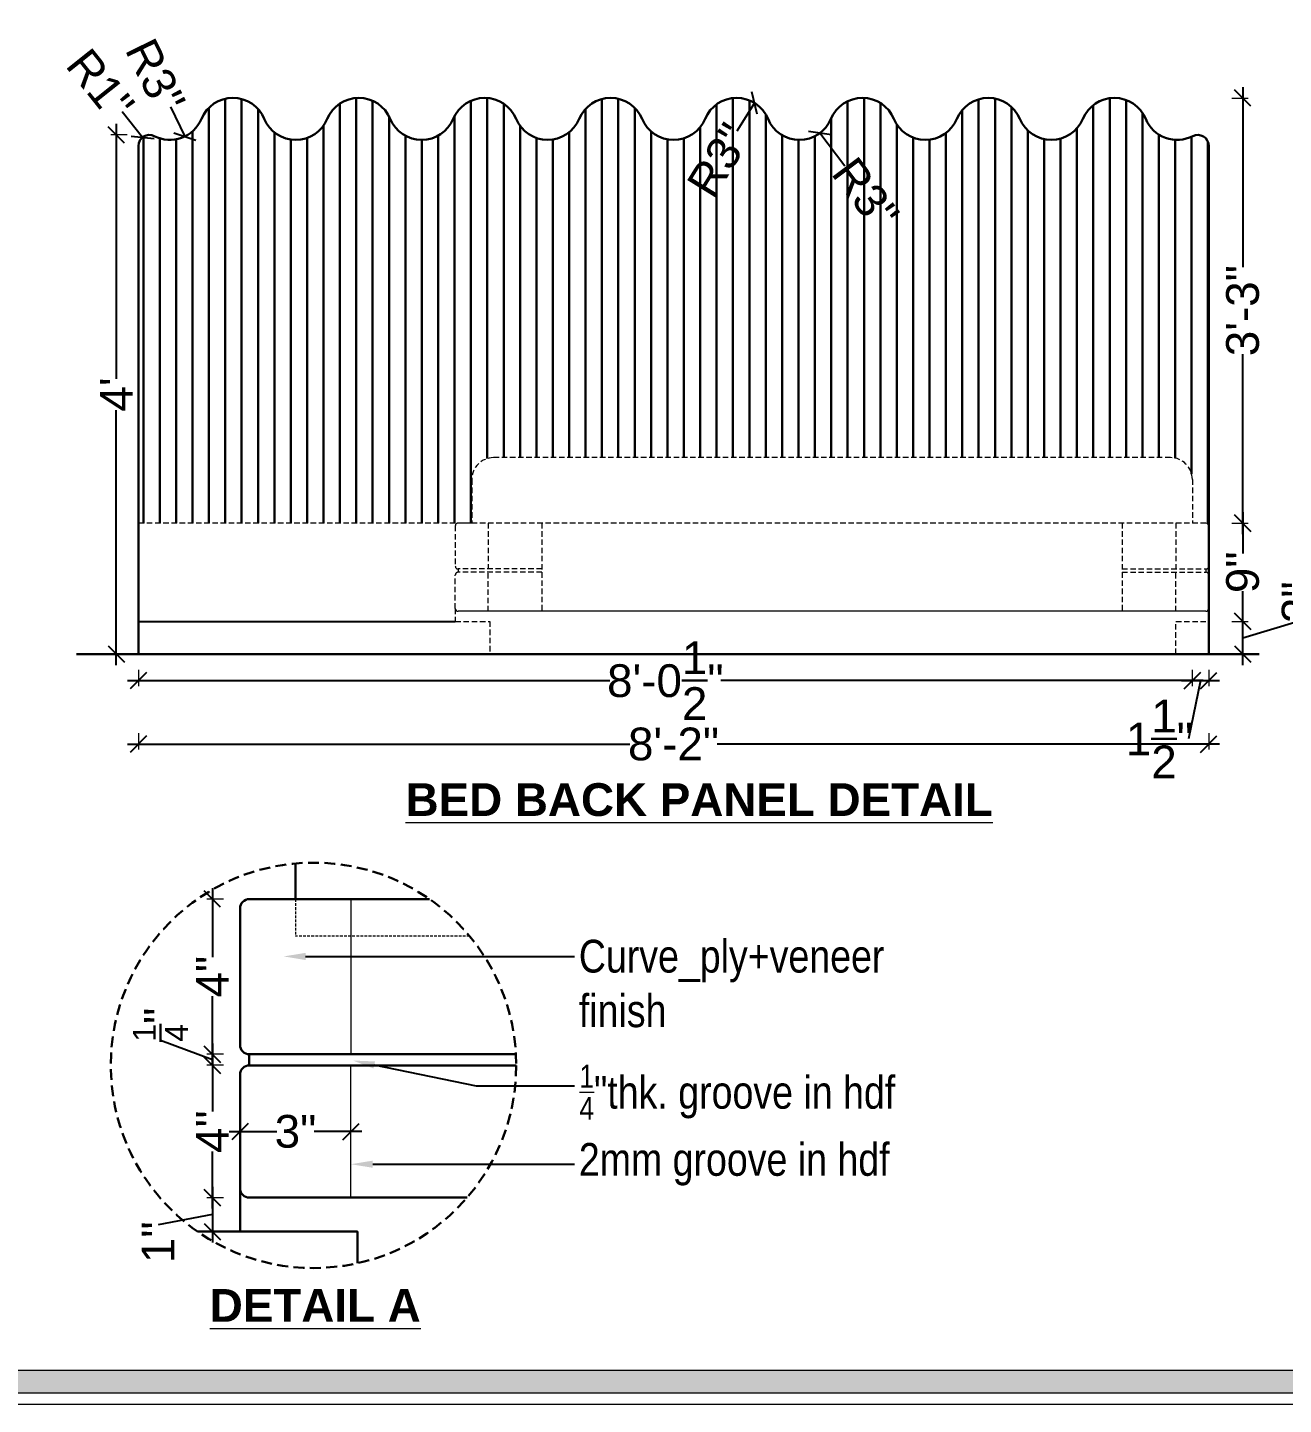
# Model space of a CAD drawing. Header units: millimetres. Extents: x 56222 to 3066687, y -650199 to -121287.
# Drawn here: x 137208.4 to 137323.4, y -182517.2 to -182391.1 of the extents above; entities that cross this region are included whole.
import ezdxf
from ezdxf import colors
from ezdxf.entities.mleader import LeaderData, LeaderLine
from ezdxf.math import Vec2, Vec3

# ---------------------------------------------------------------- set-up
doc = ezdxf.new("R2010")
doc.units = ezdxf.units.MM
doc.header["$MEASUREMENT"] = 0
doc.header["$PDMODE"] = 35
doc.linetypes.add('00-Floor Plan$0$DASHED', pattern=[0.75, 0.5, -0.25])
doc.linetypes.add('DASHEDX2', pattern=[1.5, 1, -0.5])
doc.layers.get('Defpoints').update_dxf_attribs({"color": 220})
doc.layers.add('AR HATCH-7', color=7, linetype='Continuous')
for name, color, linetype, lineweight in [('DIM.', 250, 'Continuous', 13), ('Dimension', 10, 'DASHEDX2', 20), ('FURNITURE', 32, 'Continuous', 9), ('Text', 7, 'Continuous', 15), ('wall', 7, 'Continuous', 30), ('XX~SLAB ( BEAM )~ ( DIM )', 7, 'Continuous', 9)]:
    doc.layers.add(name, color=color, linetype=linetype, lineweight=lineweight)
doc.styles.add('Arial', font='arial.ttf')
doc.styles.get("Standard").update_dxf_attribs({"font": 'arial.ttf', "height": 6})
doc.styles.add('style4', font='ARIALN.TTF')
doc.dimstyles.new('Archana', dxfattribs={"dimtxt": 3, "dimasz": 1.5, "dimexe": 0.5, "dimexo": 0.5, "dimgap": 0, "dimtad": 0, "dimzin": 0, "dimdsep": 46, "dimlunit": 4, "dimtxsty": 'Arial', "dimblk": 'OBLIQUE', "dimcen": 0, "dimdle": 1, "dimclrd": 1, "dimclre": 1, "dimclrt": 5, "dimadec": 0, "dimazin": 0, "dimtfac": 1, "dimtofl": 0, "dimtmove": 1, "dimatfit": 3, "dimfxl": 1, "dimfxlon": 1, "dimtolj": 1, "dimtzin": 0, "dimlwd": 25, "dimlwe": -1, "dimarcsym": 0})
pattern_1 = [(90, (2219.023, 454.6333), (-1.5, 0), [])]

# ---------------------------------------------------------------- blocks, each defined once
blk = doc.blocks.new('_Oblique')
at = {"layer": 'wall', "color": 0, "lineweight": -2}
blk.add_line((-0.5, -0.5), (0.5, 0.5), dxfattribs=at)
blk = doc.blocks.new('*D955')
at = {"layer": 'Defpoints', "color": 0, "lineweight": 30, "transparency": 16777216}
for p in [(137316.59, -182445.48), (137319.71, -182445.48), (137316.59, -182448.48)]:
    blk.add_point(p, dxfattribs=at)
at = {"layer": 'FURNITURE', "color": 1, "transparency": 16777216}
for p, q in [((137318.71, -182445.48), (137320.21, -182445.48)), ((137318.71, -182448.48), (137320.21, -182448.48))]:
    blk.add_line(p, q, dxfattribs=at)
at = {"layer": 'FURNITURE', "color": 1, "lineweight": 25, "transparency": 16777216}
for p, q in [((137319.71, -182449.48), (137319.71, -182444.48)), ((137319.71, -182446.98), (137324.8, -182445.45))]:
    blk.add_line(p, q, dxfattribs=at)
at = {"layer": 'FURNITURE', "color": 1, "lineweight": 25, "transparency": 16777216, "xscale": 1.5, "yscale": 1.5, "zscale": 1.5}
for p, rotation in [((137319.71, -182445.48), 90), ((137319.71, -182448.48), 270)]:
    blk.add_blockref('_Oblique', p, dxfattribs=dict(at, rotation=rotation))
at = {"layer": 'FURNITURE', "color": 5, "lineweight": 30, "transparency": 16777216, "insert": (137324.8, -182443.72), "char_height": 3, "attachment_point": 5, "rotation": 90, "style": 'Arial'}
blk.add_mtext('\\A1;3"', dxfattribs=at)
blk = doc.blocks.new('*D956')
at = {"layer": 'Defpoints', "color": 0, "lineweight": 30, "transparency": 16777216}
for p in [(137315.09, -182436.48), (137319.71, -182436.48), (137316.59, -182445.48)]:
    blk.add_point(p, dxfattribs=at)
at = {"layer": 'FURNITURE', "color": 1, "lineweight": 25, "transparency": 16777216}
for p, q in [((137319.71, -182435.48), (137319.71, -182439.25)), ((137319.71, -182446.48), (137319.71, -182442.7))]:
    blk.add_line(p, q, dxfattribs=at)
at = {"layer": 'FURNITURE', "color": 1, "transparency": 16777216}
for p, q in [((137318.71, -182436.48), (137320.21, -182436.48)), ((137318.71, -182445.48), (137320.21, -182445.48))]:
    blk.add_line(p, q, dxfattribs=at)
at = {"layer": 'FURNITURE', "color": 1, "lineweight": 25, "transparency": 16777216, "xscale": 1.5, "yscale": 1.5, "zscale": 1.5}
for p, rotation in [((137319.71, -182436.48), 90), ((137319.71, -182445.48), 270)]:
    blk.add_blockref('_Oblique', p, dxfattribs=dict(at, rotation=rotation))
at = {"layer": 'FURNITURE', "color": 5, "lineweight": 30, "transparency": 16777216, "insert": (137319.71, -182440.98), "char_height": 3, "attachment_point": 5, "rotation": 90, "style": 'Arial'}
blk.add_mtext('\\A1;9"', dxfattribs=at)
blk = doc.blocks.new('*D957')
at = {"layer": 'Defpoints', "color": 0, "lineweight": 30, "transparency": 16777216}
for p in [(137307.64, -182397.53), (137319.71, -182397.53), (137315.09, -182436.48)]:
    blk.add_point(p, dxfattribs=at)
at = {"layer": 'FURNITURE', "color": 1, "transparency": 16777216}
for p, q in [((137318.71, -182397.53), (137320.21, -182397.53)), ((137318.71, -182436.48), (137320.21, -182436.48))]:
    blk.add_line(p, q, dxfattribs=at)
at = {"layer": 'FURNITURE', "color": 1, "lineweight": 25, "transparency": 16777216}
for p, q in [((137319.71, -182396.53), (137319.71, -182413.02)), ((137319.71, -182437.48), (137319.71, -182420.99))]:
    blk.add_line(p, q, dxfattribs=at)
at = {"layer": 'FURNITURE', "color": 1, "lineweight": 25, "transparency": 16777216, "xscale": 1.5, "yscale": 1.5, "zscale": 1.5}
for p, rotation in [((137319.71, -182397.53), 90), ((137319.71, -182436.48), 270)]:
    blk.add_blockref('_Oblique', p, dxfattribs=dict(at, rotation=rotation))
at = {"layer": 'FURNITURE', "color": 5, "lineweight": 30, "transparency": 16777216, "insert": (137319.71, -182417.01), "char_height": 3, "attachment_point": 5, "rotation": 90, "style": 'Arial'}
blk.add_mtext('\\A1;3\'-3"', dxfattribs=at)
blk = doc.blocks.new('*D958')
at = {"layer": 'Defpoints', "color": 0, "lineweight": 30, "transparency": 16777216}
for p in [(137218.57, -182448.48), (137315.09, -182450.1), (137315.09, -182450.91)]:
    blk.add_point(p, dxfattribs=at)
at = {"layer": 'FURNITURE', "color": 1, "transparency": 16777216}
for p, q in [((137218.57, -182449.91), (137218.57, -182451.41)), ((137315.09, -182450.6), (137315.09, -182451.41))]:
    blk.add_line(p, q, dxfattribs=at)
at = {"layer": 'FURNITURE', "color": 1, "lineweight": 25, "transparency": 16777216}
for p, q in [((137217.57, -182450.91), (137261.75, -182450.91)), ((137316.09, -182450.91), (137271.92, -182450.91))]:
    blk.add_line(p, q, dxfattribs=at)
at = {"layer": 'FURNITURE', "color": 1, "lineweight": 25, "transparency": 16777216, "xscale": 1.5, "yscale": 1.5, "zscale": 1.5, "rotation": 180}
blk.add_blockref('_Oblique', (137218.57, -182450.91), dxfattribs=at)
at = {"layer": 'FURNITURE', "color": 1, "lineweight": 25, "transparency": 16777216, "xscale": 1.5, "yscale": 1.5, "zscale": 1.5}
blk.add_blockref('_Oblique', (137315.09, -182450.91), dxfattribs=at)
at = {"layer": 'FURNITURE', "color": 5, "lineweight": 30, "transparency": 16777216, "insert": (137266.83, -182450.91), "char_height": 3, "attachment_point": 5, "style": 'Arial'}
blk.add_mtext('\\A1;8\'-0{\\H1x;\\S1/2;}"', dxfattribs=at)
blk = doc.blocks.new('*D959')
at = {"layer": 'Defpoints', "color": 0, "lineweight": 30, "transparency": 16777216}
for p in [(137274.99, -182397.99), (137273.35, -182400.64)]:
    blk.add_point(p, dxfattribs=at)
at = {"layer": 'FURNITURE', "color": 1, "lineweight": 25, "transparency": 16777216}
blk.add_line((137273.41, -182400.54), (137274.99, -182397.99), dxfattribs=at)
at = {"layer": 'FURNITURE', "color": 1, "lineweight": 25, "transparency": 16777216, "xscale": 1.5, "yscale": 1.5, "zscale": 1.5, "rotation": 58.27272177033567}
blk.add_blockref('_Oblique', (137274.99, -182397.99), dxfattribs=at)
at = {"layer": 'FURNITURE', "color": 5, "lineweight": 30, "transparency": 16777216, "insert": (137271.75, -182403.23), "char_height": 3, "attachment_point": 5, "rotation": 58.2727, "style": 'Arial'}
blk.add_mtext('\\A1;R3"', dxfattribs=at)
blk = doc.blocks.new('*D960')
at = {"layer": 'Defpoints', "color": 0, "lineweight": 30, "transparency": 16777216}
for p in [(137279.11, -182398.24), (137280.99, -182400.74)]:
    blk.add_point(p, dxfattribs=at)
at = {"layer": 'FURNITURE', "color": 1, "lineweight": 25, "transparency": 16777216}
blk.add_line((137283.27, -182403.77), (137280.99, -182400.74), dxfattribs=at)
at = {"layer": 'FURNITURE', "color": 1, "lineweight": 25, "transparency": 16777216, "xscale": 1.5, "yscale": 1.5, "zscale": 1.5, "rotation": 126.9147241204711}
blk.add_blockref('_Oblique', (137280.99, -182400.74), dxfattribs=at)
at = {"layer": 'FURNITURE', "color": 5, "lineweight": 30, "transparency": 16777216, "insert": (137285.17, -182406.3), "char_height": 3, "attachment_point": 5, "rotation": 306.9147, "style": 'Arial'}
blk.add_mtext('\\A1;R3"', dxfattribs=at)
blk = doc.blocks.new('*D961')
at = {"layer": 'Defpoints', "color": 0, "lineweight": 30, "transparency": 16777216}
for p in [(137315.09, -182435.16), (137316.59, -182435.16), (137316.59, -182450.91)]:
    blk.add_point(p, dxfattribs=at)
at = {"layer": 'FURNITURE', "color": 1, "transparency": 16777216}
for p, q in [((137315.09, -182449.91), (137315.09, -182451.41)), ((137316.59, -182449.91), (137316.59, -182451.41))]:
    blk.add_line(p, q, dxfattribs=at)
at = {"layer": 'FURNITURE', "color": 1, "lineweight": 25, "transparency": 16777216}
for p, q in [((137314.09, -182450.91), (137317.59, -182450.91)), ((137315.84, -182450.91), (137314.75, -182456.25))]:
    blk.add_line(p, q, dxfattribs=at)
at = {"layer": 'FURNITURE', "color": 1, "lineweight": 25, "transparency": 16777216, "xscale": 1.5, "yscale": 1.5, "zscale": 1.5, "rotation": 180}
blk.add_blockref('_Oblique', (137315.09, -182450.91), dxfattribs=at)
at = {"layer": 'FURNITURE', "color": 1, "lineweight": 25, "transparency": 16777216, "xscale": 1.5, "yscale": 1.5, "zscale": 1.5}
blk.add_blockref('_Oblique', (137316.59, -182450.91), dxfattribs=at)
at = {"layer": 'FURNITURE', "color": 5, "lineweight": 30, "transparency": 16777216, "insert": (137312.08, -182456.25), "char_height": 3, "attachment_point": 5, "style": 'Arial'}
blk.add_mtext('\\A1;1{\\H1x;\\S1/2;}"', dxfattribs=at)
blk = doc.blocks.new('*D983')
at = {"layer": 'Defpoints', "color": 0, "lineweight": 30, "transparency": 16777216}
for p in [(137218.95, -182401.13), (137219.57, -182401.91)]:
    blk.add_point(p, dxfattribs=at)
at = {"layer": 'FURNITURE', "color": 1, "lineweight": 25, "transparency": 16777216}
blk.add_line((137217.07, -182398.78), (137218.95, -182401.13), dxfattribs=at)
at = {"layer": 'FURNITURE', "color": 1, "lineweight": 25, "transparency": 16777216, "xscale": 1.5, "yscale": 1.5, "zscale": 1.5, "rotation": 308.6032025594388}
blk.add_blockref('_Oblique', (137218.95, -182401.13), dxfattribs=at)
at = {"layer": 'FURNITURE', "color": 5, "lineweight": 30, "transparency": 16777216, "insert": (137215.1, -182396.31), "char_height": 3, "attachment_point": 5, "rotation": 308.6032, "style": 'Arial'}
blk.add_mtext('\\A1;R1"', dxfattribs=at)
blk = doc.blocks.new('*D984')
at = {"layer": 'Defpoints', "color": 0, "lineweight": 30, "transparency": 16777216}
for p in [(137216.54, -182400.91), (137219.57, -182400.91), (137218.57, -182448.48)]:
    blk.add_point(p, dxfattribs=at)
at = {"layer": 'FURNITURE', "color": 1, "lineweight": 25, "transparency": 16777216}
for p, q in [((137216.54, -182399.91), (137216.54, -182423.25)), ((137216.54, -182449.48), (137216.54, -182426.13))]:
    blk.add_line(p, q, dxfattribs=at)
at = {"layer": 'FURNITURE', "color": 1, "transparency": 16777216}
for p, q in [((137217.54, -182400.91), (137216.04, -182400.91)), ((137217.54, -182448.48), (137216.04, -182448.48))]:
    blk.add_line(p, q, dxfattribs=at)
at = {"layer": 'FURNITURE', "color": 1, "lineweight": 25, "transparency": 16777216, "xscale": 1.5, "yscale": 1.5, "zscale": 1.5}
for p, rotation in [((137216.54, -182400.91), 90), ((137216.54, -182448.48), 270)]:
    blk.add_blockref('_Oblique', p, dxfattribs=dict(at, rotation=rotation))
at = {"layer": 'FURNITURE', "color": 5, "lineweight": 30, "transparency": 16777216, "insert": (137216.54, -182424.69), "char_height": 3, "attachment_point": 5, "rotation": 90, "style": 'Arial'}
blk.add_mtext("\\A1;4'", dxfattribs=at)
blk = doc.blocks.new('*D985')
at = {"layer": 'Defpoints', "color": 0, "lineweight": 30, "transparency": 16777216}
for p in [(137307.64, -182397.53), (137307.64, -182448.48), (137326.33, -182448.48)]:
    blk.add_point(p, dxfattribs=at)
at = {"layer": 'FURNITURE', "color": 1, "transparency": 16777216}
for p, q in [((137325.33, -182397.53), (137326.83, -182397.53)), ((137325.33, -182448.48), (137326.83, -182448.48))]:
    blk.add_line(p, q, dxfattribs=at)
at = {"layer": 'FURNITURE', "color": 1, "lineweight": 25, "transparency": 16777216}
for p, q in [((137326.33, -182396.53), (137326.33, -182418.96)), ((137326.33, -182449.48), (137326.33, -182427.05))]:
    blk.add_line(p, q, dxfattribs=at)
at = {"layer": 'FURNITURE', "color": 1, "lineweight": 25, "transparency": 16777216, "xscale": 1.5, "yscale": 1.5, "zscale": 1.5}
for p, rotation in [((137326.33, -182397.53), 90), ((137326.33, -182448.48), 270)]:
    blk.add_blockref('_Oblique', p, dxfattribs=dict(at, rotation=rotation))
at = {"layer": 'FURNITURE', "color": 5, "lineweight": 30, "transparency": 16777216, "insert": (137326.33, -182423.01), "char_height": 3, "attachment_point": 5, "rotation": 90, "style": 'Arial'}
blk.add_mtext('\\A1;4\'-3"', dxfattribs=at)
blk = doc.blocks.new('*D986')
at = {"layer": 'Defpoints', "color": 0, "lineweight": 30, "transparency": 16777216}
for p in [(137221.45, -182398.24), (137222.83, -182401.05)]:
    blk.add_point(p, dxfattribs=at)
at = {"layer": 'FURNITURE', "color": 1, "lineweight": 25, "transparency": 16777216}
blk.add_line((137221.51, -182398.35), (137222.83, -182401.05), dxfattribs=at)
at = {"layer": 'FURNITURE', "color": 1, "lineweight": 25, "transparency": 16777216, "xscale": 1.5, "yscale": 1.5, "zscale": 1.5, "rotation": 296.0916973014617}
blk.add_blockref('_Oblique', (137222.83, -182401.05), dxfattribs=at)
at = {"layer": 'FURNITURE', "color": 5, "lineweight": 30, "transparency": 16777216, "insert": (137220.12, -182395.51), "char_height": 3, "attachment_point": 5, "rotation": 296.0917, "style": 'Arial'}
blk.add_mtext('\\A1;R3"', dxfattribs=at)
blk = doc.blocks.new('*D987')
at = {"layer": 'Defpoints', "color": 0, "lineweight": 30, "transparency": 16777216}
for p in [(137233.66, -182470.92), (137225.35, -182485.14), (137233.66, -182485.14)]:
    blk.add_point(p, dxfattribs=at)
at = {"layer": 'FURNITURE', "color": 1, "lineweight": 25, "transparency": 16777216}
for p, q in [((137225.35, -182469.92), (137225.35, -182476.25)), ((137225.35, -182486.14), (137225.35, -182479.82))]:
    blk.add_line(p, q, dxfattribs=at)
at = {"layer": 'FURNITURE', "color": 1, "transparency": 16777216}
for p, q in [((137226.35, -182470.92), (137224.85, -182470.92)), ((137226.35, -182485.14), (137224.85, -182485.14))]:
    blk.add_line(p, q, dxfattribs=at)
at = {"layer": 'FURNITURE', "color": 1, "lineweight": 25, "transparency": 16777216, "xscale": 1.5, "yscale": 1.5, "zscale": 1.5}
for p, rotation in [((137225.35, -182470.92), 90), ((137225.35, -182485.14), 270)]:
    blk.add_blockref('_Oblique', p, dxfattribs=dict(at, rotation=rotation))
at = {"layer": 'FURNITURE', "color": 5, "lineweight": 30, "transparency": 16777216, "insert": (137225.35, -182478.03), "char_height": 3, "attachment_point": 5, "rotation": 90, "style": 'Arial'}
blk.add_mtext('\\A1;4"', dxfattribs=at)
blk = doc.blocks.new('*D988')
at = {"layer": 'Defpoints', "color": 0, "lineweight": 30, "transparency": 16777216}
for p in [(137233.66, -182485.14), (137225.35, -182486.15), (137233.66, -182486.15)]:
    blk.add_point(p, dxfattribs=at)
at = {"layer": 'FURNITURE', "color": 1, "lineweight": 25, "transparency": 16777216}
for p, q in [((137225.35, -182485.65), (137220.58, -182483.87)), ((137225.35, -182484.14), (137225.35, -182487.15))]:
    blk.add_line(p, q, dxfattribs=at)
at = {"layer": 'FURNITURE', "color": 1, "transparency": 16777216}
for p, q in [((137226.35, -182485.14), (137224.85, -182485.14)), ((137226.35, -182486.15), (137224.85, -182486.15))]:
    blk.add_line(p, q, dxfattribs=at)
at = {"layer": 'FURNITURE', "color": 1, "lineweight": 25, "transparency": 16777216, "xscale": 1.5, "yscale": 1.5, "zscale": 1.5}
for p, rotation in [((137225.35, -182485.14), 90), ((137225.35, -182486.15), 270)]:
    blk.add_blockref('_Oblique', p, dxfattribs=dict(at, rotation=rotation))
at = {"layer": 'FURNITURE', "color": 5, "lineweight": 30, "transparency": 16777216, "insert": (137220.58, -182482.43), "char_height": 3, "attachment_point": 5, "rotation": 90, "style": 'Arial'}
blk.add_mtext('\\A1;{\\H0.7x;\\S1/4;}"', dxfattribs=at)
blk = doc.blocks.new('*D989')
at = {"layer": 'Defpoints', "color": 0, "lineweight": 30, "transparency": 16777216}
for p in [(137233.66, -182486.15), (137225.35, -182498.28), (137233.66, -182498.28, 0)]:
    blk.add_point(p, dxfattribs=at)
at = {"layer": 'FURNITURE', "color": 1, "lineweight": 25, "transparency": 16777216}
for p, q in [((137225.35, -182485.15), (137225.35, -182490.37)), ((137225.35, -182499.28), (137225.35, -182494.06))]:
    blk.add_line(p, q, dxfattribs=at)
at = {"layer": 'FURNITURE', "color": 1, "transparency": 16777216}
for p, q in [((137226.35, -182486.15), (137224.85, -182486.15)), ((137226.35, -182498.28), (137224.85, -182498.28))]:
    blk.add_line(p, q, dxfattribs=at)
at = {"layer": 'FURNITURE', "color": 1, "lineweight": 25, "transparency": 16777216, "xscale": 1.5, "yscale": 1.5, "zscale": 1.5}
for p, rotation in [((137225.35, -182486.15), 90), ((137225.35, -182498.28), 270)]:
    blk.add_blockref('_Oblique', p, dxfattribs=dict(at, rotation=rotation))
at = {"layer": 'FURNITURE', "color": 5, "lineweight": 30, "transparency": 16777216, "insert": (137225.35, -182492.22), "char_height": 3, "attachment_point": 5, "rotation": 90, "style": 'Arial'}
blk.add_mtext("\\A1;4''", dxfattribs=at)
blk = doc.blocks.new('*D990')
at = {"layer": 'Defpoints', "color": 0, "lineweight": 30, "transparency": 16777216}
for p in [(137233.66, -182498.28, 0), (137225.35, -182501.39), (137233.85, -182501.39)]:
    blk.add_point(p, dxfattribs=at)
at = {"layer": 'FURNITURE', "color": 1, "lineweight": 25, "transparency": 16777216}
for p, q in [((137225.35, -182497.28), (137225.35, -182502.39)), ((137225.35, -182499.83), (137220.37, -182500.78))]:
    blk.add_line(p, q, dxfattribs=at)
at = {"layer": 'FURNITURE', "color": 1, "transparency": 16777216}
for p, q in [((137226.35, -182498.28), (137224.85, -182498.28)), ((137226.35, -182501.39), (137224.85, -182501.39))]:
    blk.add_line(p, q, dxfattribs=at)
at = {"layer": 'FURNITURE', "color": 1, "lineweight": 25, "transparency": 16777216, "xscale": 1.5, "yscale": 1.5, "zscale": 1.5}
for p, rotation in [((137225.35, -182498.28), 90), ((137225.35, -182501.39), 270)]:
    blk.add_blockref('_Oblique', p, dxfattribs=dict(at, rotation=rotation))
at = {"layer": 'FURNITURE', "color": 5, "lineweight": 30, "transparency": 16777216, "insert": (137220.37, -182502.36), "char_height": 3, "attachment_point": 5, "rotation": 90, "style": 'Arial'}
blk.add_mtext('\\A1;1"', dxfattribs=at)
blk = doc.blocks.new('*D991')
at = {"layer": 'Defpoints', "color": 0, "lineweight": 30, "transparency": 16777216}
for p in [(137238.04, -182492.22), (137227.88, -182494.65, 0), (137238.04, -182494.65, 0)]:
    blk.add_point(p, dxfattribs=at)
at = {"layer": 'FURNITURE', "color": 1, "lineweight": 25, "transparency": 16777216}
for p, q in [((137226.88, -182492.22), (137231.24, -182492.22)), ((137239.04, -182492.22), (137234.68, -182492.22))]:
    blk.add_line(p, q, dxfattribs=at)
at = {"layer": 'FURNITURE', "color": 1, "transparency": 16777216}
for p, q in [((137227.88, -182493.22), (137227.88, -182491.72)), ((137238.04, -182493.22), (137238.04, -182491.72))]:
    blk.add_line(p, q, dxfattribs=at)
at = {"layer": 'FURNITURE', "color": 1, "lineweight": 25, "transparency": 16777216, "xscale": 1.5, "yscale": 1.5, "zscale": 1.5, "rotation": 180}
blk.add_blockref('_Oblique', (137227.88, -182492.22), dxfattribs=at)
at = {"layer": 'FURNITURE', "color": 1, "lineweight": 25, "transparency": 16777216, "xscale": 1.5, "yscale": 1.5, "zscale": 1.5}
blk.add_blockref('_Oblique', (137238.04, -182492.22), dxfattribs=at)
at = {"layer": 'FURNITURE', "color": 5, "lineweight": 30, "transparency": 16777216, "insert": (137232.96, -182492.22), "char_height": 3, "attachment_point": 5, "style": 'Arial'}
blk.add_mtext('\\A1;3"', dxfattribs=at)
blk = doc.blocks.new('*D998')
at = {"layer": 'Defpoints', "color": 0, "lineweight": 30, "transparency": 16777216}
for p in [(137218.57, -182448.48), (137316.59, -182448.48), (137316.59, -182456.73)]:
    blk.add_point(p, dxfattribs=at)
at = {"layer": 'FURNITURE', "color": 1, "transparency": 16777216}
for p, q in [((137218.57, -182455.73), (137218.57, -182457.23)), ((137316.59, -182455.73), (137316.59, -182457.23))]:
    blk.add_line(p, q, dxfattribs=at)
at = {"layer": 'FURNITURE', "color": 1, "lineweight": 25, "transparency": 16777216}
for p, q in [((137217.57, -182456.73), (137263.59, -182456.73)), ((137317.59, -182456.73), (137271.57, -182456.73))]:
    blk.add_line(p, q, dxfattribs=at)
at = {"layer": 'FURNITURE', "color": 1, "lineweight": 25, "transparency": 16777216, "xscale": 1.5, "yscale": 1.5, "zscale": 1.5, "rotation": 180}
blk.add_blockref('_Oblique', (137218.57, -182456.73), dxfattribs=at)
at = {"layer": 'FURNITURE', "color": 1, "lineweight": 25, "transparency": 16777216, "xscale": 1.5, "yscale": 1.5, "zscale": 1.5}
blk.add_blockref('_Oblique', (137316.59, -182456.73), dxfattribs=at)
at = {"layer": 'FURNITURE', "color": 5, "lineweight": 30, "transparency": 16777216, "insert": (137267.58, -182456.73), "char_height": 3, "attachment_point": 5, "style": 'Arial'}
blk.add_mtext('\\A1;8\'-2"', dxfattribs=at)

msp = doc.modelspace()

# ---------------------------------------------------------------- hatches: boundary and pattern name
at = {"layer": 'AR HATCH-7', "lineweight": 30, "true_color": 0xd7ebd2}
h = msp.add_hatch(dxfattribs=at)
h.set_pattern_fill('ANSI31', color=254, scale=12, angle=45)
h.set_pattern_definition(pattern_1)
h.paths.add_polyline_path([(137316.595, -182401.909, 0.5610221), (137315.138, -182401.019, -0.4376879), (137310.828, -182399.442, 0.6666667), (137305.062, -182399.442, -0.6666667), (137299.296, -182399.442, 0.6666667), (137293.53, -182399.442, -0.6666667), (137287.764, -182399.442, 0.6666667), (137281.998, -182399.442, -0.6666667), (137276.232, -182399.442, 0.6666667), (137270.465, -182399.442, -0.6666667), (137264.699, -182399.442, 0.6666667), (137258.933, -182399.442, -0.6666667), (137253.167, -182399.442, 0.6666667), (137247.401, -182399.442, -0.6666667), (137241.635, -182399.442, 0.6666667), (137235.869, -182399.442, -0.6666667), (137230.103, -182399.442, 0.6666667), (137224.336, -182399.442, -0.4376879), (137220.027, -182401.019, 0.5610219), (137218.57, -182401.909), (137218.57, -182436.477), (137247.595, -182436.477), (137247.595, -182436.727, -0.4142136), (137247.845, -182436.477), (137249.095, -182436.477), (137249.095, -182435.227), (137220.07, -182435.227), (137220.07, -182415.368, -0.4142136), (137229.07, -182406.368), (137306.095, -182406.368, -0.4142136), (137315.095, -182415.368), (137315.095, -182436.477), (137316.345, -182436.477, -0.4142136), (137316.595, -182436.727), (137316.595, -182411.412)])
h = msp.add_hatch(dxfattribs=at)
h.set_pattern_fill('ANSI31', color=254, scale=12, angle=45)
h.set_pattern_definition(pattern_1)
h.paths.add_polyline_path([(137315.095, -182415.368, 0.4142136), (137306.095, -182406.368), (137229.07, -182406.368, 0.4142136), (137220.07, -182415.368), (137220.07, -182435.227), (137249.095, -182435.227), (137249.095, -182432.477, -0.4142136), (137251.095, -182430.477), (137313.095, -182430.477, -0.4142136), (137315.095, -182432.477)])
at = {"layer": 'Dimension', "linetype": 'Continuous', "true_color": 0xd39e00}
h = msp.add_hatch(color=42, dxfattribs=at)
h.paths.add_polyline_path([(137083.638, -182307.478), (137083.638, -182516.182), (137380.145, -182516.182), (137380.145, -182307.478)])
h.paths.add_polyline_path([(137085.719, -182309.559), (137378.064, -182309.559), (137378.064, -182514.101), (137085.719, -182514.101)], flags=16)

# ---------------------------------------------------------------- linework, layer by layer
at = {"layer": 'Dimension', "color": 42, "linetype": 'Continuous', "true_color": 0xd39e00}
for points in [[(137082.598, -182306.438), (137381.186, -182306.438), (137381.186, -182517.223), (137082.598, -182517.223)], [(137083.638, -182307.478), (137380.145, -182307.478), (137380.145, -182516.182), (137083.638, -182516.182)], [(137085.719, -182309.559), (137378.064, -182309.559), (137378.064, -182514.101), (137085.719, -182514.101)]]:
    msp.add_lwpolyline(points, close=True, dxfattribs=at)
at = {"layer": 'FURNITURE', "lineweight": 30}
for p, q in [((137218.57, -182401.909), (137218.57, -182448.477)), ((137316.595, -182401.909), (137316.595, -182437.477)), ((137227.881, -182497.43, 0.004), (137227.881, -182501.386, 0.004)), ((137223.988, -182501.386), (137238.627, -182501.386))]:
    msp.add_line(p, q, dxfattribs=at)
at = {"layer": 'FURNITURE', "linetype": 'DASHEDX2', "lineweight": 15, "ltscale": 0.5}
for p, q in [((137313.095, -182430.477), (137251.095, -182430.477)), ((137249.095, -182432.477, 0), (137249.095, -182436.477, 0)), ((137315.095, -182432.477, 0), (137315.095, -182436.477, 0)), ((137249.095, -182436.477, 0), (137218.57, -182436.477)), ((137247.595, -182436.727), (137247.595, -182440.427)), ((137316.345, -182436.477), (137247.845, -182436.477)), ((137250.595, -182436.477), (137250.595, -182440.677)), ((137255.524, -182436.477), (137255.524, -182444.558, 0)), ((137308.666, -182436.477), (137308.666, -182444.558, 0)), ((137313.595, -182436.477), (137313.595, -182440.677)), ((137316.595, -182436.727), (137316.595, -182440.427)), ((137247.595, -182444.308, 0), (137247.595, -182441.227)), ((137255.524, -182440.677), (137247.845, -182440.677)), ((137247.845, -182440.677), (137247.845, -182440.977)), ((137255.524, -182440.977), (137247.845, -182440.977)), ((137250.595, -182444.558, 0), (137250.595, -182440.977)), ((137308.666, -182440.677), (137316.345, -182440.677)), ((137308.666, -182440.977), (137316.345, -182440.977)), ((137313.595, -182444.558, 0), (137313.595, -182440.977)), ((137316.345, -182440.677), (137316.345, -182440.977)), ((137316.595, -182444.308, 0), (137316.595, -182441.227, 0)), ((137247.595, -182444.308, 0.001), (137247.595, -182445.477, 0.001)), ((137247.595, -182445.477, 0.001), (137250.769, -182445.477)), ((137250.769, -182445.477), (137250.769, -182448.477)), ((137250.769, -182448.477), (137313.595, -182448.477))]:
    msp.add_line(p, q, dxfattribs=at)
at = {"layer": 'FURNITURE', "lineweight": 25, "ltscale": 0.5}
msp.add_line((137218.57, -182445.477), (137247.595, -182445.477, 0.001), dxfattribs=at)
at = {"layer": 'FURNITURE', "lineweight": 15, "ltscale": 0.5}
msp.add_line((137316.345, -182444.558, 0), (137247.845, -182444.558), dxfattribs=at)
at = {"layer": 'FURNITURE', "lineweight": 30, "ltscale": 0.5}
for p, q in [((137232.959, -182467.66, 0), (137232.959, -182470.923, 0)), ((137227.881, -182471.769), (137227.881, -182484.293)), ((137245.226, -182470.923), (137228.727, -182470.923)), ((137253.147, -182485.139), (137228.727, -182485.139)), ((137228.727, -182485.139), (137228.727, -182486.154)), ((137227.881, -182497.43, 0), (137227.881, -182487.001, 0)), ((137253.175, -182486.154), (137228.727, -182486.154)), ((137248.672, -182498.276, 0), (137228.727, -182498.276))]:
    msp.add_line(p, q, dxfattribs=at)
at = {"layer": 'FURNITURE', "linetype": '00-Floor Plan$0$DASHED', "lineweight": 5, "ltscale": 0.5}
for p in [(137232.959, -182470.923, 0), (137248.904, -182474.308)]:
    msp.add_line(p, (137232.959, -182474.308), dxfattribs=at)
at = {"layer": 'FURNITURE', "lineweight": 5, "ltscale": 0.5}
for p, q in [((137238.036, -182470.923), (137238.036, -182485.139)), ((137238.036, -182498.276, 0), (137238.036, -182486.154, 0))]:
    msp.add_line(p, q, dxfattribs=at)
at = {"layer": 'FURNITURE', "lineweight": 30}
msp.add_lwpolyline([(137310.828, -182399.442, 0.6666667), (137305.062, -182399.442, -0.6666667), (137299.296, -182399.442, 0.6666667), (137293.53, -182399.442, -0.6666667), (137287.764, -182399.442, 0.6666667), (137281.998, -182399.442, -0.6666667), (137276.232, -182399.442, 0.6666667), (137270.465, -182399.442, -0.6666667), (137264.699, -182399.442, 0.6666667), (137258.933, -182399.442, -0.6666667), (137253.167, -182399.442, 0.6666667), (137247.401, -182399.442, -0.6666667), (137241.635, -182399.442, 0.6666667), (137235.869, -182399.442, -0.6666667), (137230.103, -182399.442, 0.6666667), (137224.336, -182399.442, -0.4376879), (137220.027, -182401.019)], format="xyb", dxfattribs=at)
for points in [[(137316.595, -182448.477), (137316.595, -182411.412)], [(137316.595, -182432.478), (137316.595, -182424.391)]]:
    msp.add_lwpolyline(points, dxfattribs=at)
at = {"layer": 'FURNITURE', "linetype": 'DASHEDX2', "lineweight": 15, "ltscale": 0.5}
msp.add_lwpolyline([(137313.595, -182448.477), (137313.595, -182445.477), (137316.595, -182445.477)], dxfattribs=at)
at = {"layer": 'FURNITURE', "lineweight": 30, "ltscale": 0.5, "elevation": 0}
msp.add_lwpolyline([(137238.627, -182504.282), (137238.627, -182501.386), (137227.881, -182501.386)], dxfattribs=at)
at = {"layer": 'FURNITURE', "color": 1, "linetype": 'DASHEDX2', "lineweight": 30}
msp.add_circle((137234.607, -182486.154, 0), 18.568, dxfattribs=at)
at = {"layer": 'FURNITURE', "lineweight": 30}
for centre, radius, start, end in [((137313.711, -182398.241), 3.123, 202.61986, 297.17351), ((137219.57, -182401.909), 1, 62.82649, 180), ((137315.595, -182401.909), 1, 0, 117.17351)]:
    msp.add_arc(centre, radius, start, end, dxfattribs=at)
at = {"layer": 'FURNITURE', "linetype": 'DASHEDX2', "lineweight": 15, "ltscale": 0.5}
for centre, radius, start, end in [((137251.095, -182432.477, 0), 2, 90, 180), ((137313.095, -182432.477), 2, 0, 90), ((137247.845, -182436.727), 0.25, 90, 180), ((137247.845, -182440.427), 0.25, 180, 270), ((137316.345, -182440.427), 0.25, 270, 0), ((137247.845, -182441.227, 0), 0.25, 90, 180)]:
    msp.add_arc(centre, radius, start, end, dxfattribs=at)
at = {"layer": 'FURNITURE', "lineweight": 15, "ltscale": 0.5}
for centre, start, end in [((137316.345, -182436.727), 0, 90), ((137247.845, -182444.308, 0.001), 180, 270)]:
    msp.add_arc(centre, 0.25, start, end, dxfattribs=at)
at = {"layer": 'FURNITURE', "linetype": 'DASHEDX2', "lineweight": 15, "ltscale": 0.5, "extrusion": (-6.84769e-20, 1.86557e-08, 1)}
msp.add_arc((137316.345, -182441.227, -0.003), 0.25, 0, 90, dxfattribs=at)
at = {"layer": 'FURNITURE', "lineweight": 15, "ltscale": 0.5, "extrusion": (-7.30542e-10, 1.86557e-08, 1)}
msp.add_arc((137316.345, -182444.308, -0.004), 0.25, 270, 0, dxfattribs=at)
at = {"layer": 'FURNITURE', "lineweight": 30, "ltscale": 0.5}
for centre, start, end in [((137228.727, -182471.769), 90, 180), ((137228.727, -182484.293), 180, 270), ((137228.727, -182487.001, -0.001), 90, 180), ((137228.727, -182497.43, 0.004), 180, 270)]:
    msp.add_arc(centre, 0.846, start, end, dxfattribs=at)
at = {"layer": 'XX~SLAB ( BEAM )~ ( DIM )', "lineweight": 30}
msp.add_line((137212.909, -182448.477), (137321.218, -182448.477), dxfattribs=at)

# ---------------------------------------------------------------- texts
at = {"layer": 'DIM.', "color": 1, "char_height": 3, "attachment_point": 1}
for s, insert in [('{\\fArial|b1|i0|c0|p34;\\LBED BACK PANEL DETAIL}', (137243.039, -182460.305)), ('{\\fArial|b1|i0|c0|p34;\\LDETAIL A}', (137225.106, -182506.65))]:
    msp.add_mtext_dynamic_manual_height_columns(s, width=111.55884, gutter_width=1, heights=[0], dxfattribs=dict(at, insert=insert))

# ---------------------------------------------------------------- dimensions: what is measured, and where the dimension line sits
at = {"layer": 'FURNITURE', "lineweight": 30}
dim = msp.add_radius_dim(center=(137219.57, -182401.909), mpoint=(137218.946, -182401.127), dimstyle='Archana', dxfattribs=at)
dim.commit()
dim.dimension.update_dxf_attribs({"geometry": '*D983', "text_midpoint": (137215.103, -182396.314)})
for center, mpoint, picture, middle in [((137221.453, -182398.241), (137222.827, -182401.046), '*D986', (137220.118, -182395.514)), ((137273.349, -182400.643), (137274.991, -182397.987), '*D959', (137271.752, -182403.226)), ((137279.115, -182398.241), (137280.991, -182400.738), '*D960', (137285.169, -182406.3))]:
    dim = msp.add_radius_dim(center=center, mpoint=mpoint, dimstyle='Archana', dxfattribs=at)
    dim.commit()
    dim.dimension.update_dxf_attribs({"geometry": picture, "text_midpoint": middle, "dimtype": 164})
for base, p1, p2, picture, middle in [((137319.705, -182397.535), (137315.095, -182436.477), (137307.64, -182397.535), '*D957', (137319.705, -182417.006)), ((137216.538, -182400.909), (137218.57, -182448.477), (137219.57, -182400.909), '*D984', (137216.538, -182424.693)), ((137319.705, -182436.477), (137316.595, -182445.477), (137315.095, -182436.477), '*D956', (137319.705, -182440.977)), ((137319.705, -182445.477), (137316.595, -182448.477), (137316.595, -182445.477), '*D955', (137324.804, -182445.448))]:
    dim = msp.add_linear_dim(base=base, p1=p1, p2=p2, angle=90, dimstyle='Archana', override={"dimdec": 0}, dxfattribs=at)
    dim.commit()
    dim.dimension.update_dxf_attribs({"geometry": picture, "text_midpoint": middle})
dim = msp.add_linear_dim(base=(137326.333, -182448.477), p1=(137307.64, -182397.535), p2=(137307.64, -182448.477), angle=90, dimstyle='Archana', dxfattribs=at)
dim.commit()
dim.dimension.update_dxf_attribs({"geometry": '*D985', "text_midpoint": (137326.333, -182423.006)})
dim = msp.add_linear_dim(base=(137316.595, -182450.912), p1=(137315.095, -182435.159), p2=(137316.595, -182435.159), dimstyle='Archana', dxfattribs=at)
dim.commit()
dim.dimension.update_dxf_attribs({"geometry": '*D961', "text_midpoint": (137314.753, -182456.245), "dimtype": 160})
for base, p2, picture, middle in [((137315.0946, -182450.9121), (137315.0946, -182450.102), '*D958', (137266.8324, -182450.9121)), ((137316.5946, -182456.7344), (137316.5946, -182448.4771), '*D998', (137267.5824, -182456.7344))]:
    dim = msp.add_linear_dim(base=base, p1=(137218.5703, -182448.4771), p2=p2, dimstyle='Archana', dxfattribs=at)
    dim.commit()
    dim.dimension.update_dxf_attribs({"geometry": picture, "text_midpoint": middle})
for base, p1, p2, text, picture, middle in [((137225.35, -182485.139), (137233.662, -182470.923), (137233.662, -182485.139), '4"', '*D987', (137225.35, -182478.031)), ((137225.35, -182498.276), (137233.662, -182486.154), (137233.662, -182498.276, 0), "4''", '*D989', (137225.35, -182492.215))]:
    dim = msp.add_linear_dim(base=base, p1=p1, p2=p2, angle=90, text=text, dimstyle='Archana', dxfattribs=at)
    dim.commit()
    dim.dimension.update_dxf_attribs({"geometry": picture, "text_midpoint": middle})
for base, p1, p2, text, picture, middle in [((137225.35, -182486.154), (137233.662, -182485.139), (137233.662, -182486.154), '{\\H0.7x;\\S1/4;}"', '*D988', (137220.581, -182483.872)), ((137225.35, -182501.386), (137233.662, -182498.276, 0), (137233.847, -182501.386), '1"', '*D990', (137220.372, -182500.777))]:
    dim = msp.add_linear_dim(base=base, p1=p1, p2=p2, angle=90, text=text, dimstyle='Archana', dxfattribs=at)
    dim.commit()
    dim.dimension.update_dxf_attribs({"geometry": picture, "text_midpoint": middle, "dimtype": 160})
dim = msp.add_linear_dim(base=(137238.036, -182492.215), p1=(137227.881, -182494.653, 0), p2=(137238.036, -182494.653, 0), text='3"', dimstyle='Archana', dxfattribs=at)
dim.commit()
dim.dimension.update_dxf_attribs({"geometry": '*D991', "text_midpoint": (137232.959, -182492.215)})

# ---------------------------------------------------------------- leaders
at = {"layer": 'Text', "color": 1, "lineweight": 0, "ltscale": 20}
ml = msp.add_multileader_mtext('Standard', dxfattribs=at)
ml.set_content('Curve_ply+veneer \\Pfinish', color=1, style='style4')
ml.set_leader_properties()
ml.build(insert=Vec2(0, 0))
ml.multileader.update_dxf_attribs({"dogleg_length": 2.025, "arrow_head_size": 2})
ctx = ml.context
ctx.base_point, ctx.char_height, ctx.arrow_head_size, ctx.landing_gap_size, ctx.plane_origin = Vec3(137258.508, -182476.176), 3, 2, 0.4, Vec3(137187.152, -182476.176)
notes = []
notes.append((ctx, [(0, (1, 1, 0), (137249.509, -182476.176), (1, 0), 8.999, [(0, [(137231.881, -182476.176)], 0, [])])]))
ctx.mtext.insert = Vec3(137258.908, -182474.652)
ml = msp.add_multileader_mtext('Standard', dxfattribs=at)
ml.set_content('\\A1;{\\H0.7x;\\S1/4;\\H1.42857x;"thk. groove in hdf }', color=1, style='style4')
ml.set_leader_properties()
ml.build(insert=Vec2(0, 0))
ml.multileader.update_dxf_attribs({"dogleg_length": 2.025, "arrow_head_size": 2})
ctx = ml.context
ctx.base_point, ctx.char_height, ctx.arrow_head_size, ctx.landing_gap_size, ctx.plane_origin = Vec3(137258.508, -182488.043), 3, 2, 0.4, Vec3(137187.152, -182488.043)
ctx.text_align_type = 1
notes.append((ctx, [(0, (1, 1, 0), (137249.509, -182488.043), (1, 0), 8.999, [(0, [(137238.213, -182485.714)], 0, [])])]))
ctx.mtext.insert, ctx.mtext.alignment = Vec3(137273.421, -182486.102), 2
ml = msp.add_multileader_mtext('Standard', dxfattribs=at)
ml.set_content('2mm groove in hdf', color=1, style='style4')
ml.set_leader_properties()
ml.build(insert=Vec2(0, 0))
ml.multileader.update_dxf_attribs({"dogleg_length": 2.025, "arrow_head_size": 2})
ctx = ml.context
ctx.base_point, ctx.char_height, ctx.arrow_head_size, ctx.landing_gap_size, ctx.plane_origin = Vec3(137258.508, -182495.212), 3, 2, 0.4, Vec3(137187.152, -182495.212)
notes.append((ctx, [(0, (1, 1, 0), (137249.509, -182495.212), (1, 0), 8.999, [(0, [(137238.036, -182495.212)], 0, [])])]))
ctx.mtext.insert = Vec3(137258.908, -182493.271)
for ctx, leaders in notes:
    for number, flags, end, landing, length, lines in leaders:
        leader = LeaderData()
        leader.index, (leader.has_last_leader_line, leader.has_dogleg_vector, leader.attachment_direction) = number, flags
        leader.last_leader_point, leader.dogleg_vector, leader.dogleg_length = Vec3(end), Vec3(landing), length
        for number, points, colour, breaks in lines:
            line = LeaderLine()
            line.index, line.vertices, line.color, line.breaks = number, Vec3.list(points), colors.encode_raw_color(colour), breaks
            leader.lines.append(line)
        ctx.leaders.append(leader)

doc.saveas('drawing.dxf')
